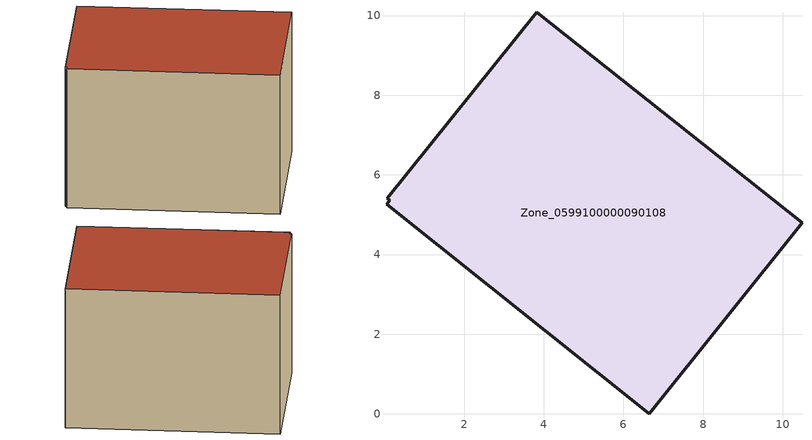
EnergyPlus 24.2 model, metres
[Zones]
Zone_0599100000090108
 floor ground (C_G): 0.14,5.37 0.08,5.41 3.83,10.09 10.48,4.8 6.65,0 0.05,5.26 z0.4
 wall outside (C_F): 6.65,0 10.48,4.8 3.83,10.09 0.08,5.41 0.14,5.37 0.05,5.26 6.65,0 z0.4:6.39
 roof outside (C_R): 0.14,5.37 0.05,5.26 6.65,0 10.48,4.8 3.83,10.09 0.08,5.41 z6.39
[BUILDING]
Pand.0599100000090108: North Axis=0; Terrain=City; Loads Convergence Tolerance Value=0.04; Temperature Convergence Tolerance Value=0.4; Solar Distribution=FullExterior; Maximum Number of Warmup Days=25; Minimum Number of Warmup Days=1
[Site:Location]
Rotterdam.The.Hague.AP_ZH_NLD Design_Conditions: Latitude=51.96; Longitude=4.45; Time Zone=1; Elevation=-4.5
[SITE:GROUNDTEMPERATURE:BUILDINGSURFACE]
18, 18, 18, 18, 18, 18, 18, 18, 18, 18, 18, 18
[MATERIAL] Thermal Absorptance=0.9; Solar Absorptance=0.7; Visible Absorptance=0.7
Name | Roughness | Thickness | Conductivity | Density | Specific Heat
G.TI.1946-1964 | MediumSmooth | 0.15 | 1 | 540 | 1210
F.TI.1946-1964 | Rough | 0.3 | 0.857143 | 1920 | 840
R.TI.1946-1964 | MediumRough | 0.2 | 0.277778 | 1500 | 1000
[CONSTRUCTION]
C_G: G.TI.1946-1964
C_F: F.TI.1946-1964
C_R: R.TI.1946-1964
[ZONE]
Zone_0599100000090108: Type=1; Multiplier=1; Ceiling Height=Autocalculate; Volume=Autocalculate; Floor Area=autocalculate; Part of Total Floor Area=Yes
[ZONEINFILTRATION:DESIGNFLOWRATE]
Infil_Zone_0599100000090108: Zone or ZoneList or Space or SpaceList=Zone_0599100000090108; Schedule=AlwaysOn; Design Flow Rate Calculation Method=Flow/Area; Flow Rate per Floor Area=0.003; Constant Term Coefficient=1; Temperature Term Coefficient=0; Velocity Term Coefficient=0; Velocity Squared Term Coefficient=0
[HVACTEMPLATE:ZONE:IDEALLOADSAIRSYSTEM]
Zone_0599100000090108: Maximum Heating Supply Air Temperature=50; Minimum Cooling Supply Air Temperature=13; Maximum Heating Supply Air Humidity Ratio=0.0156; Minimum Cooling Supply Air Humidity Ratio=0.0077; Heating Limit=NoLimit; Cooling Limit=NoLimit; Dehumidification Control Type=ConstantSensibleHeatRatio; Cooling Sensible Heat Ratio=0.7; Dehumidification Setpoint=60; Humidification Control Type=None; Humidification Setpoint=30; Outdoor Air Method=None; Outdoor Air Flow Rate per Person=0.00944; Outdoor Air Flow Rate per Zone Floor Area=0; Outdoor Air Flow Rate per Zone=0; Demand Controlled Ventilation Type=None; Outdoor Air Economizer Type=NoEconomizer; Heat Recovery Type=None; Sensible Heat Recovery Effectiveness=0.7; Latent Heat Recovery Effectiveness=0.65
[ZONECONTROL:THERMOSTAT]
ThermostatControl_Zone_0599100000090108: Zone or ZoneList=Zone_0599100000090108; Control Type Schedule=DualSetpointControlType; Control 1=Thermostat_Zone_0599100000090108; Temperature Difference Between Cutout And Setpoint=0
[THERMOSTATSETPOINT:DUALSETPOINT]
Thermostat_Zone_0599100000090108: Heating Setpoint Temperature Schedule=HeatingSetpoint_Zone_0599100000090108; Cooling Setpoint Temperature Schedule=CoolingSetpoint_Zone_0599100000090108
[SCHEDULE:COMPACT]
HeatingSetpoint_Zone_0599100000090108: Through: 12/31, For: AllDays, Until: 24:00, 21
CoolingSetpoint_Zone_0599100000090108: Through: 12/31, For: AllDays, Until: 24:00, 24
DualSetpointControlType: Through: 12/31, For: AllDays, Until: 24:00, 4
AlwaysOn: Through: 12/31, For: AllDays, Until: 24:00, 1
